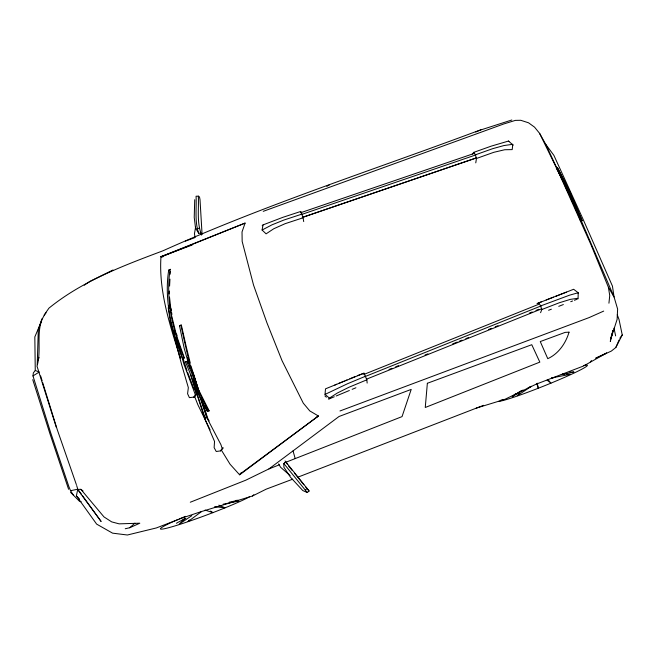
<?xml version="1.0" encoding="UTF-8"?>
<svg xmlns="http://www.w3.org/2000/svg" width="655" height="655" viewBox="0 0 655 655"><rect width="100%" height="100%" fill="white"/><g stroke="black" fill="none" stroke-linecap="round" stroke-linejoin="round"><path stroke-width="0.98" d="M194.723 199.709L194.232 217.362L195.55 228.161L198.719 233.237L200.954 233.155L201.372 235.112M37.237 364.655L38.293 329.817L41.928 318.797M169.178 293.989L169.334 291.017M169.588 286.071L169.956 279.145M170.21 274.191L170.365 271.227M198.719 233.237C194.502 221.562 196.68 208.437 196.074 196.238L198.334 196.148C198.94 208.355 196.811 221.456 200.954 233.155M56.281 427.273L36.991 366.112C42.419 348.91 34.035 327.705 46.087 312.787M169.113 269.835L168.703 270.196C164.02 300.08 171.569 330.316 182.426 358.064L182.982 358.473L184.374 357.941L176.719 336.097L171.536 315.333L169.514 297.034M170.472 269.246L170.063 269.606C165.6 299.466 172.543 329.899 183.818 357.532L184.374 357.941M578.095 298.844L578.185 292.744L573.649 289.273L537.01 303.601M366.849 379.81L348.869 387.302L337.366 393.008L329.432 398.117L325.019 394.416L325.502 388.833L364 373.203L366.849 379.81L367.152 383.077M608.929 303.2L609.74 295.536L608.389 287.242L591.039 244.831L558.625 172.363L539.597 133.35L534.545 127.152L528.519 122.788L520.758 120.291L515.379 120.381L503.777 123.959L263.22 211.344M73.409 495.188L70.552 490.718L68.873 486.6L50.632 432.554L32.979 375.929L33.348 372.892L35.255 370.493L34.83 336.916L41.421 321.351M475.767 162.866L476.455 158.485L475.366 154.834L473.852 152.32L491.193 146.155L508.526 141.046L513.127 145.156M195.608 227.236L194.437 233.778L195.124 237.421M303.085 217.787L285.138 223.674L273.79 228.742L266.094 233.843L262.09 230.028L263.032 224.911L282.919 217.304L300.85 211.426L303.085 217.787L303.715 221.595M611.754 334.083L610.313 341.427L612.916 330.57M292.736 479.165L266.151 489.179L252.478 496.007L200.16 511.964L182.065 518.039L156.406 527.93L127.397 535.004L112.57 533.154L96.645 524.115L76.389 495.843L77.773 489.195L70.552 490.718M612.933 330.505L611.09 338.144L617.116 319.362L617.624 309.07L614.062 297.002L580.584 219.122L564.291 184.112M38.244 359.89L39.005 357.442M162.858 256.916L160.835 256.719L245.109 223.085L242.023 231.944L242.162 241.425L253.55 285.105L266.929 322.8L282.035 360.659L303.273 403.144L309.79 410.922L318.404 415.999L239.509 474.908L241.425 472.517M540.596 312.689L541.759 309.545L540.637 305.934L538.885 303.044M476.25 408.122L504.71 399.411L536.117 384.19L583.523 366.014L606.661 352.979L595.739 358.195L611.32 351.088L615.831 347.494L619.049 340.051M615.831 347.494L622.25 334.959L619.024 319.493L617.256 314.785M44.098 315.088L48.945 308.145C82.301 281.052 123.14 265.758 162.899 250.816C265.406 204.753 372.474 170.243 477.634 130.959L511.809 119.996M220.579 450.886L223.019 447.93L220.579 450.886L216.224 451.492L214.136 447.635L214.529 441.421L204.794 418.741L190.556 374.398L185.447 361.748L187.936 361.241L193.2 373.514L199.194 391.993M193.684 397.184L195.362 394.744L196.353 394.564L194.682 396.995L189.41 397.659L187.584 393.745L188.337 387.637L181.615 364.598L170.194 320.876L168.269 307.891L169.448 307.498M619.851 338.193L622.25 334.959M329.432 398.117L328.63 399.141L334.279 396.783M189.418 520.029L188.1 521.536L201.388 511.678M188.501 363.427L184.17 348.255L179.552 325.863L181.288 324.806L186.241 346.675M179.552 325.863L179.928 325.437M590.343 361.904L591.514 360.594M472.312 154.056L473.852 152.32M184.923 518.367L179.257 524.115L191.809 515.665M262.197 225.738L263.032 224.911M519.366 393.639L517.229 395.718L531.459 386.278M252.478 496.007L253.853 494.689M515.911 393.45L512.194 396.865L523.026 390.028M125.236 528.749L129.739 527.733L134.922 523.165M285.056 460.956L309.103 491.004L307.26 492.527L302.782 490.538L290.361 477.069L283.926 467.261L283.73 463.429L307.26 492.527L306.409 491.561M305.345 489.915L307.203 488.376M283.926 463.494L285.776 461.98M190.294 502.229L245.797 480.189L268.918 468.923L339.044 416.49L411.209 389.406L402.039 416.613L284.876 462.651M84.217 285.228L90.03 281.306L113.012 269.999M527.783 388.194L530.198 386.655M316.692 417.088L318.404 415.999L239.378 474.548L230.069 464.239L221.251 449.887M32.979 375.929L39.243 372.015L35.255 370.493M517.786 392.812L521.143 390.806M603.713 311.084L589.091 317.601L339.97 410.98M326.82 186.372L329.424 184.89M183.179 519.833L185.791 518.4M176.367 523.255L185.16 518.465M262.09 230.028L272.005 224.829L283.967 220.015L301.922 214.119M325.019 394.416L347.486 383.748L365.482 376.248M129.739 527.733L139.793 523.206L119.136 523.853L111.677 521.879L103.998 516.926L80.884 489.334L77.519 489.391L101.132 521.478L82.563 495.819M475.784 132.04L480.917 129.747M168.703 270.196L170.063 269.606M334.828 385.034L336.703 384.248M338.586 383.462L344.227 381.12M345.169 380.727L347.035 379.949M349.844 378.778L355.46 376.445M357.327 375.659L364 373.203M336.162 395.997L349.352 390.503M352.161 389.332L355.911 387.768M568.237 188.796L582.131 220.694L568.376 188.444L557.471 167.745L556.332 168.22L567.23 188.91L579.061 216.846M207.185 411.078L208.593 410.505L209.158 410.857L207.75 411.438L207.185 411.078L196.484 390.315L193.299 379.72M245.109 223.085L160.958 257.055C158.682 291.631 170.03 325.568 180.354 358.154M363.713 374.504L538.672 304.305M364.843 376.666L541.071 305.926M389.037 369.469L391.878 368.323M395.669 366.8L398.518 365.654M425.062 354.994L427.911 353.856M452.564 343.957L457.305 342.049M459.196 341.288L462.045 340.142M465.836 338.619L468.677 337.481M488.589 329.481L491.438 328.343M495.229 326.82L498.07 325.674M529.363 313.106L532.204 311.968M535.995 310.445L538.844 309.299M366.792 379.057L541.767 308.783M580.494 219.949L581.64 219.49M580.985 221.153L582.131 220.694M268.918 468.923L279.251 464.862M537.911 303.167L541.595 301.742M546.196 299.965L553.557 297.116M555.399 296.412L566.444 292.146M540.637 305.934L569.58 295.168L578.185 292.744L578.332 293.145M541.759 309.545L559.444 302.7L570.407 299.36L577.71 298.312M548.603 310.265L551.371 309.193M558.748 306.335L563.349 304.55M570.726 301.701L572.568 300.989M574.41 300.277L577.178 299.204M297.501 477.323L483.595 405.314M182.426 358.064L183.818 357.532M160.835 256.719L192.202 244.995M185.406 241.106L194.789 237.65M475.366 154.834L492.74 148.652L503.949 145.549L512.791 144.313L512.202 149.61L504.735 149.741L493.813 152.304L476.455 158.485M302.929 217.206L475.743 158.092M302.209 217.517L476.537 157.896M300.539 212.769L474.597 153.286M301.325 214.57L475.825 154.916M187.936 361.241L185.447 361.748M561.229 374.603L565.036 373.768L563.095 373.686M561.474 374.635L573.976 371.983L569.94 372.13M229.258 502.205L238.068 500.338L236.029 500.404M223.101 504.211L238.756 501.067L236.717 501.116M500.805 400.18L504.71 399.411M551.559 377.927L570.415 374.316L566.395 374.365M551.87 378.041L553.835 377.689M196.991 228.448L199.259 228.358M168.269 307.891L169.588 307.956M214.635 506.675L224.96 507.822L218.811 505.161M205.089 510.065L212.957 512.668L210.632 511.039M81.179 501.771L79.345 501.132L70.552 492.331M198.334 196.148L199.513 196.983L200.004 199.57L202.084 234.457M80.884 489.334L83.013 490.923M547.089 380.154L550.912 383.216L547.932 379.458M324.872 395.898L326.37 397.2M290.157 475.595L280.569 467.244L278.653 463.896M76.389 495.843L79.599 499.167M309.103 491.004L305.746 486.992M288.618 466.082L292.155 470.38M294.521 473.254L303.871 484.7M508.526 141.046L508.845 141.464M539.597 133.35L545.852 144.493L553.884 155.358L583.269 219.712L612.458 286.137L614.062 297.002L608.389 287.242M77.773 489.195L81.367 494.165M286.129 462.274L287.619 464.559M283.73 463.429L284.065 464.002M193.086 386.573L195.395 390.888L196.115 393.639M208.593 410.505C192.857 384.69 187.42 354.363 180.919 325.224M209.158 420.96L207.717 418.25L202.035 400.745M567.312 187.019L557.471 167.745M561.098 177.701L568.483 191.931L577.202 212.13M204.982 405.985L207.291 410.529M186.65 361.355L191.899 373.686L207.103 418.209L220.94 444.696L222.151 448.397M209.158 410.857L198.571 389.782L190.949 365.891M210.099 429.86L197.761 404.52L194.805 396.955M545.852 144.493L557.004 168.45M558.715 172.134L561.286 177.661M68.595 489.26L49.903 433.659L32.75 379.671M187.052 370.836L182.761 357.499M187.764 372.687L192.734 385.639M175.524 337.636L179.928 349.95M579.347 217.64L580.191 220.015M76.357 484.594L57.321 429.827L42.706 382.667M190.556 374.398L205.408 418.791L204.524 415.884M536.748 383.421L538.32 388.284L537.28 383.191M193.2 373.514L198.637 391.002M201.06 398.772L207.103 418.209M40.626 375.929L42.116 380.743M76.643 485.511L77.495 488.278M189.041 365.326L189.852 368.175M293.031 450.894L295.2 458.59M178.946 346.536L183.891 364.115L195.362 394.744M170.194 320.876L177.726 348.231M178.258 350.179L179.069 353.11M179.609 355.067L180.412 357.998M176.563 334.009L177.079 335.966M186.47 347.666L190.245 363.017M187.453 357.876L188.394 361.707M173.747 330.742L174.467 333.714M613.981 328.155L615.643 335.9M170.93 308.546L171.266 310.503M171.602 312.468L171.938 314.425M169.047 305.738L169.268 307.768M583.376 365.58A48.241 3.103 -21.8 0 1 556.644 380.776A48.241 3.103 -21.8 0 1 498.783 401.343M249.383 496.875A49.24 3.25 -20.6 0 1 178.668 524.753A49.24 3.25 -20.6 0 1 178.479 519.3M179.486 518.866A49.24 3.25 -20.6 0 1 185.504 516.345M427.355 383.281L425.259 407.484L539.835 362.125L531.77 344.71L427.355 383.281M569.039 332.167C565.797 343.236 558.502 353.815 547.768 358.67L540.269 341.566L565.167 332.38L569.039 332.167"/></g></svg>
